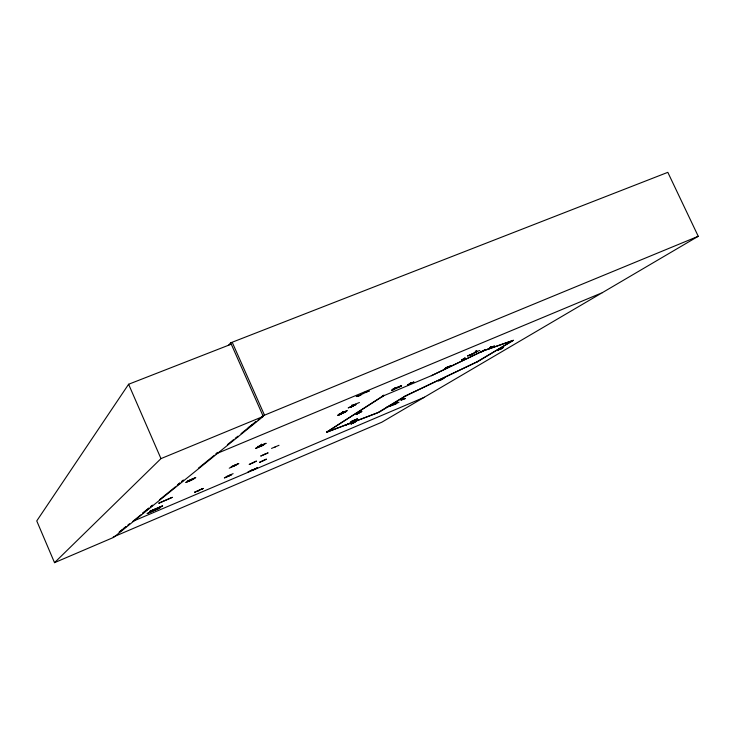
<?xml version="1.0" encoding="UTF-8"?>
<svg xmlns="http://www.w3.org/2000/svg" width="735" height="735" viewBox="0 0 735 735"><rect width="100%" height="100%" fill="white"/><g stroke="black" fill="none" stroke-linecap="round" stroke-linejoin="round"><path stroke-width="1.1" d="M391.773 389.982L398.37 386.693M185.992 482.38L193.902 478.917L185.9 482.454M267.99 452.907L260.695 456.049L267.917 452.962M355.832 404.728L348.188 407.897L355.951 404.535M386.546 407.291L390.855 405.637M461.755 360.122L465.099 358.009L461.755 360.058M231.268 344.182L128.607 384.258L36.75 520.922L54.519 562.661L113.677 537.368L263.259 416.405L230.671 342.832L667.821 172.339L698.25 236.284L602.287 292.695M389.375 406.464L394.741 403.873L389.44 406.51M467.506 355.933L472.927 353.994L467.873 355.804M467.763 355.795L472.568 354.178M201.96 488.858L194.72 492.229L203.375 488.444L202.667 488.61M228.401 345.404L230.671 342.832M351.293 407.071L350.852 407.236L353.948 405.205M353.618 405.435L354.05 405.251L350.852 407.236M339.414 415.1L340.865 413.823M54.519 562.661L160.974 458.612L263.259 416.405M337.843 415.303L345.68 411.949M339.212 414.025L347.269 410.589L339.221 414.099M341.683 413.64L342.859 412.592M341.711 413.575L343.383 412.307M501.821 348.418L497.632 350.273L500.645 348.831M341.426 413.961L340.562 414.338M120.117 531.414L126.135 526.517L123.452 528.667M127.862 525.121L129.58 523.724M142.746 513.03L148.92 508.014M150.684 506.58L152.457 505.147M178.035 484.356L179.799 482.923M181.563 481.489L183.327 480.056M140.872 514.849L132.906 521.308L424.472 397.231M142.636 513.416L145.291 511.266M147.064 509.824L148.838 508.39M150.601 506.957L152.375 505.524M159.458 499.772L175.38 486.855M177.153 485.422L179.809 483.262M181.582 481.829L183.346 480.396M198.395 468.195L214.326 455.268M216.099 453.835L217.836 452.429L216.099 453.835L602.342 292.668L381.814 422.212L113.227 537.009M227.391 444.675L233.473 439.741M235.209 438.336L236.946 436.921M248.228 427.77L252.574 424.251M254.31 422.846L256.046 421.431M119.088 532.186L121.707 530.073M241.08 433.65L256.249 421.403M258.04 419.961L259.822 418.518M261.605 417.076L264.361 414.852L232.545 343.043M187.627 481.002L195.648 477.704M189.86 480.745L191.385 479.514M191.789 479.339L189.97 480.644M187.627 481.076L195.712 477.575M381.906 396.441L382.659 396.11L326.487 432.235L383.596 395.798M381.823 396.781L383.946 395.265L383.514 395.458M400.621 386.389L401.576 385.682L398.388 386.775M411.903 382.549L410.534 383.082M409.937 384.028L412.583 382.76L408.302 384.653L410.948 383.394M352.717 405.931L352.295 405.16M255.532 448.396L263.746 444.978L255.541 448.46M257.801 446.733L265.923 443.398M357.329 413.548L360.958 412.004L359.084 412.702M259.804 446.558L262.046 445.042L261.642 444.234M261.127 444.51L261.485 445.346L261.228 444.418M233.151 466.431L235.007 465.163M238.746 463.528L231.148 466.789L238.645 463.62M271.555 448.423L278.997 445.3M275 447.073L275.313 446.944M264.811 454.248L264.324 454.506M227.758 476.482L229.789 475.168M233.114 473.671L226.224 476.666M394.768 403.487L396.771 402.587L394.373 403.68L395.559 403.056M440.43 379.949L442.966 378.81L440.458 379.958M352.717 406.133L353.296 405.913M395.908 387.611L392.922 389.522M410.7 382.751L410.617 383.376L410.341 382.898M351.955 405.307L352.037 406.28L355.492 404.167M413.162 382.402L413.934 381.915L409.505 383.881L410.902 383.192M351.725 405.692L359.415 402.504M344.687 425.446L351.247 422.781L344.743 425.537M353.315 422.653L352.377 423.075L355.804 421.55M431.335 375.732L481.6 351.523L513.407 340.351L478.393 361.207L405.463 395.917L406.014 395.752L477.594 361.62L477.098 361.749L513.315 340.287L483.419 350.733L432.511 375.199L382.145 396.413M357.394 418.895L350.751 421.743L357.302 418.858M447.872 366.866L446.448 367.564L450.169 365.956M195.198 491.917L194.94 492.211M465.099 358.074L461.608 360.196M395.044 403.147L394.098 403.588L397.323 402.183M397.267 402.284L397.562 402.045M470.317 354.922L476.822 351.606M485.082 349.685L481.471 351.918L484.916 349.823M477.006 351.541L476.271 350.898L476.096 351.973L475.912 351.119M494.095 346.102L490.392 347.701L491.853 346.984L490.668 347.012M443.536 378.47L444.262 378.029L440.302 379.793L441.248 379.306M500.59 348.656L503.383 347.48L499.212 349.327L500.259 348.794M352.276 406.124L352.056 405.242M358.772 395.761L366.903 391.829M352.387 406.069L351.918 405.325M476.896 351.606L476.638 350.751M252.766 462.894L252.895 462.885M388.677 406.556L389.146 406.345M402.706 399.555L403.175 399.353M262.882 460.771L263.047 460.735M399.711 386.867L400.648 386.38M353.452 405.849L352.837 406.078M393.161 389.183L394.456 388.558M476.932 351.578L470.685 354.775M405.233 398.59L401.08 400.079M399.013 402.174L393.951 404.792M408.743 384.377L409.992 383.799M476.638 351.688L476.464 350.815M250.966 470.529L250.791 470.611M257.296 467.8L252.39 470.198L257.278 467.873M398.581 387.428L399.73 386.867M394.098 388.76L393.445 389.026M356.356 396.523L360.867 395.164L356.365 396.542L356.806 396.321M368.924 391.158L364.817 392.416L369.273 391.038M261.338 444.363L261.89 445.153L261.403 444.409M398.59 387.428L392.582 390.019L393.547 389.633M266.382 459.237L259.501 462.361L266.254 459.154M358.744 412.886L357.835 413.235L361.951 411.37L360.352 412.179M353.25 422.947L352.736 423.13L355.124 422.046L351.339 423.727L353.71 422.625M446.889 367.5L445.153 368.373L449.425 366.489L445.64 368.143L448.929 366.71L447.688 367.325M393.822 388.898L393.28 389.137M345.716 411.839L337.778 415.202M410.865 383.587L412.105 382.99L411.407 383.247M353.691 422.726L354.72 422.23L353.829 422.579M198.138 490.98L199.258 490.493M491.017 347.774L493.258 346.681L489.005 348.537L492.762 346.92L489.473 348.335L490.778 347.83M382.255 396.597L383.514 395.32M500.186 349.18L501.849 348.372M150.041 511.174L162.554 505.855M149.628 511.496L162.573 505.983M162.224 506.25L149.701 511.588M357.054 413.823L356.622 414.007L360.426 412.234M229.246 468.177L236.743 464.851M172.21 497.393L158.686 503.254L172.302 497.329M491.642 346.543L491.513 347.186M490.19 347.26L491.926 346.534M494.434 345.9L493.929 346.277M266.042 443.297L257.792 446.816L257.59 446.347M450.481 365.764L450.05 366.113M491.495 346.828L492.349 346.479L491.246 346.975M262.992 415.799L698.25 236.284M395.788 402.982L396.358 402.78L394.86 403.46M409.459 384.175L408.871 384.414M482.739 351.082L483.189 350.852M252.574 469.628L247.943 471.971M391.994 405.242L396.477 403.543M400.915 400.07L405.215 398.48M479.79 350.466L474.691 352.249M250.295 470.804L254.926 469.04M234.566 465.402L232.967 466.569M392.6 390L391.525 390.322M400.492 385.985L401.576 385.682M147.266 513.508L159.964 507.986L147.193 513.563M475.848 351.119L476.28 351.909M342.721 411.655L343.3 412.39L342.611 411.719M237.818 436.213L238.066 436.783M128.607 384.258L160.974 458.612M231.203 474.957L224.359 477.943L231.203 474.975M439.411 380.39C440.421 379.756 445.585 377.716 439.411 380.39M499.681 349.355L501.408 348.519L499.681 349.355M392.94 404.287L394.943 403.35L392.94 404.287M395.549 387.703L392.563 389.605L395.549 387.703M356.264 414.2L357.669 413.612L356.264 414.2M407.603 385.048L409.083 384.433L407.603 385.048M350.935 423.948L352.221 423.415L350.935 423.948M444.427 368.786L445.888 368.18L444.427 368.786M404.728 396.294L377.459 412.923L326.891 432.143L379.655 411.912L406.014 395.752L404.728 396.294M392.508 404.535L393.785 403.993L392.508 404.535M488.205 348.996L489.648 348.399L488.205 348.996M438.501 380.849L439.815 380.298L438.501 380.849M497.136 350.54L498.486 349.979L497.136 350.54M256.322 461.139L249.294 464.437L256.322 461.139M202.676 488.582L201.95 488.849L202.695 488.591"/></g></svg>
